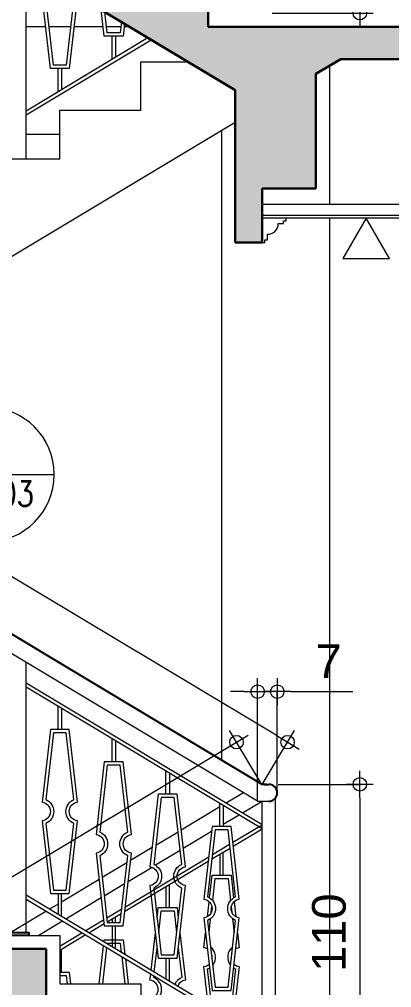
# Model space of a CAD drawing. Header units: millimetres. Extents: x -11 to 1625, y -267 to 180.
# Drawn here: x 1116.03 to 1118.79, y 24.55 to 31.73 of the extents above; entities that cross this region are included whole.
import ezdxf
from ezdxf.enums import TextEntityAlignment as Align

# ---------------------------------------------------------------- set-up
doc = ezdxf.new("R2010")
doc.units = ezdxf.units.MM
for name, color, linetype, lineweight in [('ars', 11, 'Continuous', 5), ('blk', 1, 'Continuous', 30), ('lan', 7, 'Continuous', 15), ('not', 7, 'Continuous', 20), ('pla', 213, 'Continuous', 15), ('sol kol', 8, 'Continuous', 0), ('u', 6, 'Continuous', 20)]:
    doc.layers.add(name, color=color, linetype=linetype, lineweight=lineweight)
doc.styles.add('ATTR', font='romans.shx', dxfattribs={"width": 0.8, "height": 1.735066})
doc.styles.add('S', font='SIMPLEX', dxfattribs={"width": 1.1})
doc.styles.get("Standard").update_dxf_attribs({"font": 'ARIALUNI.TTF'})
doc.dimstyles.new('SK 50', dxfattribs={"dimtxt": 0.25, "dimasz": 0.1, "dimexe": 0, "dimexo": 0, "dimgap": 0.1, "dimtad": 1, "dimdec": 0, "dimlfac": 50, "dimzin": 12, "dimdsep": 46, "dimtxsty": 'Standard', "dimblk": 'BULAT', "dimcen": 0.1, "dimclrd": 256, "dimclre": 256, "dimclrt": 256, "dimadec": 0, "dimazin": 3, "dimtfac": 1, "dimtdec": 0, "dimtofl": 0, "dimtmove": 0, "dimatfit": 3, "dimldrblk": 'BULAT', "dimfxl": 0, "dimtolj": 1, "dimtzin": 0, "dimlwd": -1, "dimlwe": -1, "dimarcsym": 0})

# ---------------------------------------------------------------- blocks, each defined once
blk = doc.blocks.new('PEILA')
blk.add_lwpolyline([(-0.1875, -0.3248), (0.1875, -0.3248), (0, 0)], close=True)
at = {"style": 'S', "width": 1.1, "flags": 4}
blk.add_attdef('CAT', (0.2652, -0.2887), '', height=0.2, dxfattribs=at)
blk = doc.blocks.new('BULAT')
for p, q in [((0, -1), (0, 1)), ((-1, 0), (1, 0))]:
    blk.add_line(p, q)
blk.add_circle((0, 0), 0.5)
blk = doc.blocks.new('*D3109')
at = {"layer": 'Defpoints', "color": 0, "ltscale": 0.15}
for p in [(1117.9518, 26.056), (1117.9076, 23.856), (1118.5566, 23.856)]:
    blk.add_point(p, dxfattribs=at)
at = {"layer": 'u', "ltscale": 0.15}
for p, q in [((1117.9518, 26.056), (1118.5566, 26.056)), ((1118.5566, 25.956), (1118.5566, 23.956)), ((1117.9076, 23.856), (1118.5566, 23.856))]:
    blk.add_line(p, q, dxfattribs=at)
at = {"layer": 'u', "ltscale": 0.15, "xscale": 0.1, "yscale": 0.1, "zscale": 0.1}
for p, rotation in [((1118.5566, 26.056), 90), ((1118.5566, 23.856), 270)]:
    blk.add_blockref('BULAT', p, dxfattribs=dict(at, rotation=rotation))
at = {"layer": 'u', "ltscale": 0.15, "insert": (1118.3289, 24.956), "char_height": 0.25, "attachment_point": 5, "rotation": 90}
blk.add_mtext('\\A1;110', dxfattribs=at)
blk = doc.blocks.new('*D3110')
at = {"layer": 'Defpoints', "color": 0, "ltscale": 0.15}
for p in [(1111.4211, 30.3292), (1111.2332, 30.016), (1117.8332, 26.056)]:
    blk.add_point(p, dxfattribs=at)
at = {"layer": 'u', "ltscale": 0.15}
for p, q in [((1111.2332, 30.016), (1111.4211, 30.3292)), ((1117.9354, 26.4206), (1111.5069, 30.2777)), ((1117.8332, 26.056), (1118.0211, 26.3692))]:
    blk.add_line(p, q, dxfattribs=at)
at = {"layer": 'u', "ltscale": 0.15, "xscale": 0.1, "yscale": 0.1, "zscale": 0.1}
for p, rotation in [((1111.4211, 30.3292), 149.0362434679261), ((1118.0211, 26.3692), 329.0362434679261)]:
    blk.add_blockref('BULAT', p, dxfattribs=dict(at, rotation=rotation))
at = {"layer": 'u', "ltscale": 0.15, "insert": (1114.8383, 28.5444), "char_height": 0.25, "attachment_point": 5, "rotation": 329.03624}
blk.add_mtext('\\A1;385', dxfattribs=at)
blk = doc.blocks.new('*D3111')
at = {"layer": 'Defpoints', "color": 0, "ltscale": 0.15}
for p in [(1117.9443, 26.7437), (1117.7986, 25.931), (1117.9443, 25.9935)]:
    blk.add_point(p, dxfattribs=at)
at = {"layer": 'u', "ltscale": 0.15}
for p, q in [((1117.6986, 26.7437), (1117.5986, 26.7437)), ((1117.7986, 25.931), (1117.7986, 26.7437)), ((1117.9443, 25.9935), (1117.9443, 26.7437)), ((1118.0443, 26.7437), (1118.5061, 26.7437))]:
    blk.add_line(p, q, dxfattribs=at)
at = {"layer": 'u', "ltscale": 0.15, "xscale": 0.1, "yscale": 0.1, "zscale": 0.1}
blk.add_blockref('BULAT', (1117.7986, 26.7437), dxfattribs=at)
at = {"layer": 'u', "ltscale": 0.15, "xscale": 0.1, "yscale": 0.1, "zscale": 0.1, "rotation": 180}
blk.add_blockref('BULAT', (1117.9443, 26.7437), dxfattribs=at)
at = {"layer": 'u', "ltscale": 0.15, "insert": (1118.3252, 26.9687), "char_height": 0.25, "attachment_point": 5}
blk.add_mtext('\\A1;7', dxfattribs=at)
blk = doc.blocks.new('*D3116')
at = {"layer": 'Defpoints', "color": 0, "ltscale": 0.15}
for p in [(1117.9518, 33.976), (1117.9076, 31.776), (1118.5566, 31.776)]:
    blk.add_point(p, dxfattribs=at)
at = {"layer": 'u', "ltscale": 0.15}
for p, q in [((1117.9518, 33.976), (1118.5566, 33.976)), ((1118.5566, 33.876), (1118.5566, 31.876)), ((1117.9076, 31.776), (1118.5566, 31.776))]:
    blk.add_line(p, q, dxfattribs=at)
at = {"layer": 'u', "ltscale": 0.15, "xscale": 0.1, "yscale": 0.1, "zscale": 0.1}
for p, rotation in [((1118.5566, 33.976), 90), ((1118.5566, 31.776), 270)]:
    blk.add_blockref('BULAT', p, dxfattribs=dict(at, rotation=rotation))
at = {"layer": 'u', "ltscale": 0.15, "insert": (1118.3289, 32.876), "char_height": 0.25, "attachment_point": 5, "rotation": 90}
blk.add_mtext('\\A1;110', dxfattribs=at)
blk = doc.blocks.new('*D3119')
at = {"layer": 'Defpoints', "color": 0, "ltscale": 0.15}
for p in [(1117.6424, 34.2892), (1117.8303, 33.976), (1111.2303, 30.016)]:
    blk.add_point(p, dxfattribs=at)
at = {"layer": 'u', "ltscale": 0.15}
for p, q in [((1117.8303, 33.976), (1117.6424, 34.2892)), ((1111.1282, 30.3806), (1117.5567, 34.2377)), ((1111.2303, 30.016), (1111.0424, 30.3292))]:
    blk.add_line(p, q, dxfattribs=at)
at = {"layer": 'u', "ltscale": 0.15, "xscale": 0.1, "yscale": 0.1, "zscale": 0.1}
for p, rotation in [((1117.6424, 34.2892), 30.96375653207391), ((1111.0424, 30.3292), 210.9637565320739)]:
    blk.add_blockref('BULAT', p, dxfattribs=dict(at, rotation=rotation))
at = {"layer": 'u', "ltscale": 0.15, "insert": (1114.2252, 32.5044), "char_height": 0.25, "attachment_point": 5, "rotation": 30.96376}
blk.add_mtext('\\A1;385', dxfattribs=at)
blk = doc.blocks.new('*D3122')
at = {"layer": 'Defpoints', "color": 0, "ltscale": 0.15}
for p in [(1117.9443, 26.7437), (1117.7986, 25.931), (1117.9443, 25.9935)]:
    blk.add_point(p, dxfattribs=at)
at = {"layer": 'u', "ltscale": 0.15}
for p, q in [((1117.6986, 26.7437), (1117.5986, 26.7437)), ((1117.7986, 25.931), (1117.7986, 26.7437)), ((1117.9443, 25.9935), (1117.9443, 26.7437)), ((1118.0443, 26.7437), (1118.5061, 26.7437))]:
    blk.add_line(p, q, dxfattribs=at)
at = {"layer": 'u', "ltscale": 0.15, "xscale": 0.1, "yscale": 0.1, "zscale": 0.1}
blk.add_blockref('BULAT', (1117.7986, 26.7437), dxfattribs=at)
at = {"layer": 'u', "ltscale": 0.15, "xscale": 0.1, "yscale": 0.1, "zscale": 0.1, "rotation": 180}
blk.add_blockref('BULAT', (1117.9443, 26.7437), dxfattribs=at)
at = {"layer": 'u', "ltscale": 0.15, "insert": (1118.3252, 26.9687), "char_height": 0.25, "attachment_point": 5}
blk.add_mtext('\\A1;7', dxfattribs=at)
blk = doc.blocks.new('*D3121')
at = {"layer": 'Defpoints', "color": 0, "ltscale": 0.15}
for p in [(1117.6424, 26.3692), (1117.8303, 26.056), (1111.2303, 22.096)]:
    blk.add_point(p, dxfattribs=at)
at = {"layer": 'u', "ltscale": 0.15}
for p, q in [((1117.8303, 26.056), (1117.6424, 26.3692)), ((1111.1282, 22.4606), (1117.5567, 26.3177)), ((1111.2303, 22.096), (1111.0424, 22.4092))]:
    blk.add_line(p, q, dxfattribs=at)
at = {"layer": 'u', "ltscale": 0.15, "xscale": 0.1, "yscale": 0.1, "zscale": 0.1}
for p, rotation in [((1117.6424, 26.3692), 30.96375653207391), ((1111.0424, 22.4092), 210.9637565320739)]:
    blk.add_blockref('BULAT', p, dxfattribs=dict(at, rotation=rotation))
at = {"layer": 'u', "ltscale": 0.15, "insert": (1114.2252, 24.5844), "char_height": 0.25, "attachment_point": 5, "rotation": 30.96376}
blk.add_mtext('\\A1;385', dxfattribs=at)
blk = doc.blocks.new('NOT15')
at = {"layer": 'not'}
h = blk.add_hatch(dxfattribs=at)
h.set_pattern_fill('ANSI31', color=4, scale=0.324348, style=0)
h.set_pattern_definition([(45, (3660.145562, 1556.199183), (-0.0286686186, 0.0286686186), [])])
edge = h.paths.add_edge_path()
edge.add_line((0, 1.0161), (0, 0.9277))
edge.add_arc((0, 0.486), 0.4418, 90, 270)
edge.add_line((0, 0.0442), (0, -0.0442))
edge.add_arc((0, 0.486), 0.5301, 90, 270, ccw=False)
at = {"layer": 'not', "color": 4}
blk.add_lwpolyline([(0, 1.0161), (0, 0.9277, 1), (0, 0.0442), (0, -0.0442, -1)], format="xyb", close=True, dxfattribs=at)
blk.add_lwpolyline([(-0.4418, 0.486), (0.486, 0.486)], dxfattribs=at)
blk.add_arc((0, 0.486), 0.486, 270, 90, dxfattribs=at)
at = {"style": 'ATTR', "width": 0.8}
for tag, height, p in [('NOT', 0.2812, (0.0155, 0.6605)), ('AR-OO', 0.1807, (0.0167, 0.3478))]:
    blk.add_attdef(tag, text='', height=height, dxfattribs=at).set_placement(p, align=Align.MIDDLE_CENTER)

msp = doc.modelspace()

# ---------------------------------------------------------------- hatches: boundary and pattern name
at = {"layer": 'sol kol'}
h = msp.add_hatch(color=256, dxfattribs=at)
h.dxf.hatch_style = 1
h.paths.add_polyline_path([(1123.9317676, 31.4359917), (1123.9317676, 31.6759917), (1117.4317676, 31.6759917), (1117.4317676, 32.0359917), (1116.8317676, 32.0359917), (1116.8317676, 32.3959917), (1116.2317676, 32.3959917), (1116.2317676, 32.7559917), (1115.6317676, 32.7559917), (1115.6317676, 33.1159917), (1115.0317676, 33.1159917), (1115.0317676, 33.4759917), (1114.4317676, 33.4759917), (1114.4317676, 33.8359917), (1113.8317676, 33.8359917), (1113.8317676, 34.1959917), (1113.2317676, 34.1959917), (1113.2317676, 34.5559917), (1112.6317676, 34.5559917), (1112.6317676, 34.9159917), (1112.0317676, 34.9159917), (1112.0317676, 35.2759917), (1111.4317676, 35.2759917), (1111.4317676, 35.6359917), (1108.6317676, 35.6359917), (1108.6317676, 34.8359917), (1109.0317676, 34.8359917), (1109.0317676, 35.3359917), (1110.7486724, 35.3359917), (1117.6317676, 31.2061346), (1117.6317676, 30.0759917), (1117.8317676, 30.0759917), (1117.8317676, 30.4759917), (1118.2317676, 30.4759917), (1118.2317676, 31.3261346), (1118.4148628, 31.4359917), (1121.6317676, 31.4359917), (1121.6317676, 30.4759917), (1122.2317676, 30.4759917), (1122.2317676, 31.4359917)])
h = msp.add_hatch(color=256, dxfattribs=at)
h.dxf.hatch_style = 1
h.paths.add_polyline_path([(1123.9317676, 23.5159917), (1123.9317676, 23.7559917), (1117.4317676, 23.7559917), (1117.4317676, 24.1159917), (1116.8317676, 24.1159917), (1116.8317676, 24.4759917), (1116.2317676, 24.4759917), (1116.2317676, 24.8359917), (1115.6317676, 24.8359917), (1115.6317676, 25.1959917), (1115.0317676, 25.1959917), (1115.0317676, 25.5559917), (1114.4317676, 25.5559917), (1114.4317676, 25.9159917), (1113.8317676, 25.9159917), (1113.8317676, 26.2759917), (1113.2317676, 26.2759917), (1113.2317676, 26.6359917), (1112.6317676, 26.6359917), (1112.6317676, 26.9959917), (1112.0317676, 26.9959917), (1112.0317676, 27.3559917), (1111.4317676, 27.3559917), (1111.4317676, 27.7159917), (1108.6317676, 27.7159917), (1108.6317676, 26.9159917), (1109.0317676, 26.9159917), (1109.0317676, 27.4159917), (1110.7486724, 27.4159917), (1117.6317676, 23.2861346), (1117.6317676, 22.2359917), (1117.8317676, 22.2359917), (1117.8317676, 22.5559917), (1118.2317676, 22.5559917), (1118.2317676, 23.4061346), (1118.4148628, 23.5159917), (1121.6317676, 23.5159917), (1121.6317676, 22.5559917), (1122.2317676, 22.5559917), (1122.2317676, 23.5159917)])

# ---------------------------------------------------------------- linework, layer by layer
msp.add_line((1117.8490791, 26.0559917), (1117.8817676, 26.0559917))
msp.add_lwpolyline([(1117.8654233, 26.0559917), (1117.8332171, 26.0559917), (1111.2332171, 30.0159917)])
msp.add_lwpolyline([(1116.1017676, 24.9359917), (1115.9617676, 24.9359917), (1115.9617676, 24.9559917), (1116.1017676, 24.9559917)], close=True)
msp.add_arc((1117.8817676, 25.9934917), 0.0625, 270, 90)
at = {"layer": 'ars'}
for p, q in [((1116.7192676, 31.4355492), (1116.7192676, 31.6063158)), ((1116.0817676, 31.0530492), (1116.9843387, 31.5945919)), ((1116.0817676, 31.0226107), (1117.0097041, 31.5793727)), ((1116.3192676, 31.1955492), (1116.3192676, 31.3663158)), ((1123.9317676, 30.2559917), (1117.8317676, 30.2559917)), ((1117.8317676, 25.7565174), (1116.0817676, 26.8065174)), ((1117.8317676, 25.726079), (1116.0817676, 26.776079)), ((1116.3442676, 26.618579), (1116.3442676, 26.4628123)), ((1116.7442676, 26.378579), (1116.7442676, 26.2228123)), ((1117.1442676, 26.138579), (1117.1442676, 25.9828123)), ((1117.5442676, 25.898579), (1117.5442676, 25.7428123)), ((1117.6149778, 25.6264436), (1117.8317676, 25.7565174)), ((1117.6182129, 25.5979461), (1117.8317676, 25.726079)), ((1117.4596852, 25.5028295), (1117.5946567, 25.5838125)), ((1117.4633931, 25.5354928), (1117.5914217, 25.6123099)), ((1116.8178721, 25.1481801), (1117.4363935, 25.519293)), ((1117.5192676, 25.538579), (1117.5192676, 25.3828123)), ((1116.8141641, 25.1155169), (1117.4326856, 25.4866298)), ((1117.1192676, 25.298579), (1117.1192676, 25.1428123)), ((1116.3442676, 25.0755492), (1116.3442676, 25.2463158)), ((1116.6802007, 25.0655773), (1116.7908725, 25.1319804)), ((1116.6834358, 25.0370799), (1116.7871646, 25.0993172)), ((1116.520544, 24.9697833), (1116.6566446, 25.0514437)), ((1116.5459094, 24.9545641), (1116.6598797, 25.0229462)), ((1116.7192676, 25.058579), (1116.7192676, 25.0313158)), ((1116.7192676, 25.0063158), (1116.7192676, 24.9028123)), ((1116.7442676, 24.8355492), (1116.7442676, 25.0063158)), ((1116.3317676, 24.8565174), (1116.4951786, 24.9545641)), ((1116.3317676, 24.826079), (1116.520544, 24.9393449))]:
    msp.add_line(p, q, dxfattribs=at)
at = {"layer": 'ars', "ltscale": 0.15}
for p, q in [((1117.8317676, 24.1830492), (1116.0817676, 25.2330492)), ((1117.8317676, 24.1526107), (1116.0817676, 25.2026107)), ((1117.1442676, 24.5955492), (1117.1442676, 24.7663158))]:
    msp.add_line(p, q, dxfattribs=at)
for points in [[(1116.4124051, 31.9377521, 0.225292117), (1116.4629155, 31.9049662), (1116.4017676, 31.3663158), (1116.2617676, 31.3663158), (1116.2006197, 31.9049662, 0.875516397), (1116.2006197, 32.044162), (1116.2028156, 32.0635058)], [(1116.3784067, 31.9581511, 0.256377672), (1116.4356737, 31.8866331), (1116.379445, 31.3913158), (1116.2840901, 31.3913158), (1116.2278614, 31.8866331, 0.44595016), (1116.2748619, 32.020278)], [(1117.2231376, 24.9545641), (1117.2629155, 24.604162, 0.279895436), (1117.2061567, 24.5584157)], [(1117.4267001, 24.8352241, 0.099127124), (1117.4006197, 24.844162), (1117.4131526, 24.9545641)], [(1117.6503825, 24.9545641), (1117.6629155, 24.844162, 0.099127124), (1117.636835, 24.8352241)], [(1117.2105573, 24.8437446), (1117.2356737, 24.622495, 0.197310754), (1117.1844198, 24.5714579)], [(1117.4655226, 24.7148766, 0.41725083), (1117.4502559, 24.849361, 0.41725083)], [(1117.4602663, 24.7611797, 0.153608418), (1117.4555122, 24.8030579, 0.153608418)], [(1117.6132793, 24.849361, 0.41725083), (1117.5980125, 24.7148766)], [(1117.6080229, 24.8030579, 0.153608418), (1117.6032689, 24.7611797)], [(1117.4326856, 24.4224984), (1117.4006197, 24.7049662, 0.156583892), (1117.4393975, 24.7233737, 0.156583892)], [(1117.6241377, 24.7233737, 0.156583892), (1117.6629155, 24.7049662), (1117.6182129, 24.311182)], [(1117.0288834, 24.2159917), (1117.0006197, 24.4649662, 0.875516397), (1117.0006197, 24.604162), (1117.0056295, 24.6482936)], [(1117.4596852, 24.4062986), (1117.4278614, 24.6866331, 0.044013306), (1117.4426885, 24.6943831, 0.044013306)], [(1117.6208467, 24.6943831, 0.044013306), (1117.6356737, 24.6866331), (1117.5946567, 24.3253157)], [(1117.054044, 24.2159917), (1117.0278614, 24.4466331, 0.667482151), (1117.0278614, 24.622495), (1117.0291856, 24.6341599)]]:
    msp.add_lwpolyline(points, format="xyb", dxfattribs=at)
for points in [[(1116.8121639, 31.6978968), (1116.8017676, 31.6063158), (1116.6617676, 31.6063158), (1116.6396188, 31.8014238)], [(1116.7886078, 31.7120305), (1116.779445, 31.6313158), (1116.6840901, 31.6313158), (1116.6666184, 31.7852241)], [(1117.4426885, 25.2147451), (1117.4617676, 25.3828123), (1117.6017676, 25.3828123), (1117.6208467, 25.2147451)], [(1117.4655226, 25.1942516), (1117.4840901, 25.3578123), (1117.579445, 25.3578123), (1117.5980125, 25.1942516)], [(1117.0529778, 25.0653835), (1117.0617676, 25.1428123), (1117.2017676, 25.1428123), (1117.2105573, 25.0653835)], [(1117.4267001, 25.0739041), (1117.4393975, 25.1857545)], [(1117.4555122, 25.1060702), (1117.4602663, 25.1479485)], [(1117.6032689, 25.1479485), (1117.6080229, 25.1060702)], [(1117.6241377, 25.1857545), (1117.636835, 25.0739041)], [(1117.0655581, 24.9545641), (1117.0840901, 25.1178123), (1117.179445, 25.1178123), (1117.197977, 24.9545641)], [(1117.4383132, 24.9545641), (1117.4502559, 25.0597671)], [(1117.6132793, 25.0597671), (1117.625222, 24.9545641)], [(1117.0088646, 24.676791), (1117.0403975, 24.9545641)], [(1116.6246667, 24.5759917), (1116.6566446, 24.8576845)], [(1116.6598797, 24.8861819), (1116.6617676, 24.9028123), (1116.8017676, 24.9028123), (1116.8141641, 24.7936113)], [(1116.6834358, 24.8720483), (1116.6840901, 24.8778123), (1116.779445, 24.8778123), (1116.7871646, 24.809811)], [(1116.6498273, 24.5759917), (1116.6802007, 24.8435508)], [(1117.0324207, 24.6626573), (1117.0529778, 24.8437446)], [(1116.7908725, 24.7771478), (1116.8137079, 24.5759917)], [(1116.8178721, 24.760948), (1116.8388684, 24.5759917)], [(1116.3317676, 24.6628123), (1116.4017676, 24.6628123), (1116.4116235, 24.5759917)], [(1116.3317676, 24.6378123), (1116.379445, 24.6378123), (1116.3864629, 24.5759917)]]:
    msp.add_lwpolyline(points, dxfattribs=at)
at = {"layer": 'ars'}
for points in [[(1116.7442676, 31.6063158), (1116.7442676, 31.4505492)], [(1116.3442676, 31.3663158), (1116.3442676, 31.2105492)], [(1116.3192676, 26.4628123), (1116.3192676, 26.633579)], [(1116.7192676, 26.2228123), (1116.7192676, 26.393579)], [(1117.1192676, 25.9828123), (1117.1192676, 26.153579)], [(1117.5192676, 25.7428123), (1117.5192676, 25.913579)], [(1117.5442676, 25.3828123), (1117.5442676, 25.553579)], [(1117.1442676, 25.1428123), (1117.1442676, 25.313579)], [(1116.3192676, 25.2463158), (1116.3192676, 25.0905492)], [(1116.7442676, 25.0313158), (1116.7442676, 25.073579)], [(1116.7192676, 25.0063158), (1116.7192676, 24.8505492)], [(1116.7442676, 24.9028123), (1116.7442676, 25.0063158)], [(1116.3442676, 24.6628123), (1116.3442676, 24.833579)], [(1117.1192676, 24.7663158), (1117.1192676, 24.6105492)]]:
    msp.add_lwpolyline(points, dxfattribs=at)
at = {"layer": 'ars', "ltscale": 0.15}
for points in [[(1116.4017676, 25.2463158), (1116.4629155, 25.7849662, -0.875516397), (1116.4629155, 25.924162), (1116.4017676, 26.4628123), (1116.2617676, 26.4628123), (1116.2006197, 25.924162, -0.875516397), (1116.2006197, 25.7849662), (1116.2617676, 25.2463158)], [(1116.379445, 25.2713158), (1116.4356737, 25.7666331, -0.667482151), (1116.4356737, 25.942495), (1116.379445, 26.4378123), (1116.2840901, 26.4378123), (1116.2278614, 25.942495, -0.667482151), (1116.2278614, 25.7666331), (1116.2840901, 25.2713158)], [(1116.8017676, 25.0063158), (1116.8629155, 25.5449662, -0.875516397), (1116.8629155, 25.684162), (1116.8017676, 26.2228123), (1116.6617676, 26.2228123), (1116.6006197, 25.684162, -0.875516397), (1116.6006197, 25.5449662), (1116.6617676, 25.0063158)], [(1116.779445, 25.0313158), (1116.8356737, 25.5266331, -0.667482151), (1116.8356737, 25.702495), (1116.779445, 26.1978123), (1116.6840901, 26.1978123), (1116.6278614, 25.702495, -0.667482151), (1116.6278614, 25.5266331), (1116.6840901, 25.0313158)], [(1117.2017676, 24.7663158), (1117.2629155, 25.3049662, -0.875516397), (1117.2629155, 25.444162), (1117.2017676, 25.9828123), (1117.0617676, 25.9828123), (1117.0006197, 25.444162, -0.875516397), (1117.0006197, 25.3049662), (1117.0617676, 24.7663158)], [(1117.179445, 24.7913158), (1117.2356737, 25.2866331, -0.667482151), (1117.2356737, 25.462495), (1117.179445, 25.9578123), (1117.0840901, 25.9578123), (1117.0278614, 25.462495, -0.667482151), (1117.0278614, 25.2866331), (1117.0840901, 24.7913158)], [(1117.6017676, 24.5263158), (1117.6629155, 25.0649662, -0.875516397), (1117.6629155, 25.204162), (1117.6017676, 25.7428123), (1117.4617676, 25.7428123), (1117.4006197, 25.204162, -0.875516397), (1117.4006197, 25.0649662), (1117.4617676, 24.5263158)], [(1117.579445, 24.5513158), (1117.6356737, 25.0466331, -0.667482151), (1117.6356737, 25.222495), (1117.579445, 25.7178123), (1117.4840901, 25.7178123), (1117.4278614, 25.222495, -0.667482151), (1117.4278614, 25.0466331), (1117.4840901, 24.5513158)]]:
    msp.add_lwpolyline(points, format="xyb", close=True, dxfattribs=at)
at = {"layer": 'blk'}
for p, q in [((1117.6317676, 31.2061346), (1110.7486724, 35.3359917)), ((1117.4317676, 32.0359917), (1117.4317676, 31.6759917)), ((1117.4317676, 31.6759917), (1123.9317676, 31.6759917)), ((1118.4148628, 31.4359917), (1118.2317676, 31.3261346)), ((1118.4148628, 31.4359917), (1121.6317676, 31.4359917)), ((1118.2317676, 31.3261346), (1118.2317676, 30.4759917)), ((1117.6317676, 31.2061346), (1117.6317676, 30.0759917)), ((1117.8317676, 30.4759917), (1118.2317676, 30.4759917)), ((1117.8317676, 30.4759917), (1117.8317676, 30.0759917)), ((1117.8317676, 30.0759917), (1117.6317676, 30.0759917)), ((1115.6317676, 24.8359917), (1116.2317676, 24.8359917)), ((1116.2317676, 24.8359917), (1116.2317676, 24.4759917))]:
    msp.add_line(p, q, dxfattribs=at)
at = {"layer": 'lan'}
for p, q in [((1116.0817676, 30.6959917), (1116.0817676, 32.1361346)), ((1116.226613, 31.6759917), (1116.0817676, 31.6759917)), ((1116.4117616, 31.6759917), (1116.2517736, 31.6759917)), ((1116.6538579, 31.6759917), (1116.4369221, 31.6759917)), ((1116.7845166, 31.6759917), (1116.6790185, 31.6759917)), ((1116.8486724, 31.6759917), (1116.8096772, 31.6759917)), ((1116.9317676, 31.0559917), (1116.9317676, 31.4159917)), ((1116.9317676, 31.4159917), (1117.2820057, 31.4159917)), ((1116.9317676, 31.4159917), (1117.2820057, 31.4159917)), ((1118.3317676, 31.3861346), (1118.3317676, 30.3559917)), ((1116.3317676, 31.0559917), (1116.9317676, 31.0559917)), ((1116.3317676, 30.6959917), (1116.3317676, 31.0559917)), ((1117.6317676, 30.9661346), (1113.6407066, 28.571498)), ((1117.5317676, 30.9061346), (1117.5317676, 26.2368614)), ((1116.3317676, 30.8759917), (1116.0817676, 30.8759917)), ((1115.7317676, 30.6959917), (1116.3317676, 30.6959917)), ((1118.3317676, 30.2559917), (1118.3317676, 23.8559917)), ((1117.7985942, 25.9309917), (1111.1985942, 29.8909917)), ((1116.0817676, 24.9559917), (1116.0817676, 26.9610876)), ((1117.6946699, 25.9933462), (1117.5658614, 25.9160611)), ((1117.8317676, 25.929831), (1117.6873396, 25.8431742)), ((1117.7985942, 25.9309917), (1117.8817676, 25.9309917)), ((1117.8317676, 23.8759917), (1117.8317676, 25.9309917)), ((1117.9317676, 23.8759917), (1117.9317676, 25.9559917)), ((1117.5192676, 25.8881048), (1117.2320798, 25.7157922)), ((1117.6619742, 25.827955), (1117.5442676, 25.757331)), ((1117.2085237, 25.7016585), (1117.0437911, 25.6028189)), ((1117.4575062, 25.7052742), (1117.2475729, 25.5793142)), ((1117.0167915, 25.5866192), (1116.8567426, 25.4905898)), ((1117.2240168, 25.5651805), (1117.0413551, 25.4555835)), ((1116.829743, 25.4743901), (1116.6462877, 25.3643169)), ((1117.0159328, 25.4403301), (1116.8389848, 25.3341613)), ((1116.6227316, 25.3501832), (1116.3442676, 25.1831048)), ((1116.8119852, 25.3179616), (1116.6617807, 25.2278389)), ((1116.6382246, 25.2137052), (1116.3761161, 25.0564401)), ((1116.3192676, 25.1681048), (1116.2546379, 25.129327)), ((1116.2292725, 25.1141078), (1115.9324124, 24.9359917)), ((1116.3507507, 25.0412209), (1116.1753687, 24.9359917)), ((1115.7317676, 24.9359917), (1116.3317676, 24.9359917)), ((1116.3317676, 24.9359917), (1116.3317676, 24.5759917)), ((1116.3317676, 24.5759917), (1116.9317676, 24.5759917)), ((1116.9317676, 24.5759917), (1116.9317676, 24.2159917))]:
    msp.add_line(p, q, dxfattribs=at)
msp.add_lwpolyline([(1117.9917676, 30.2159917), (1117.9917676, 30.2359917), (1118.0117676, 30.2359917), (1118.0117676, 30.2559917), (1117.8317676, 30.2559917), (1117.8317676, 30.0759917), (1117.8517676, 30.0759917), (1117.8517676, 30.0959917), (1117.8717676, 30.0959917), (1117.8717676, 30.1359917, 0.414213562), (1117.9517676, 30.2159917)], format="xyb", close=True, dxfattribs=at)
at = {"layer": 'pla'}
for p, q in [((1123.9317676, 30.3559917), (1117.8317676, 30.3559917)), ((1123.9317676, 30.2759917), (1117.8317676, 30.2759917))]:
    msp.add_line(p, q, dxfattribs=at)

# ---------------------------------------------------------------- block references
at = {"xscale": 1.026892176462654, "yscale": 1.026892176462654, "zscale": 1.026892176462654}
msp.add_blockref('NOT15', (1115.7914128, 27.8552175), dxfattribs=at).add_auto_attribs({'NOT': '09', 'AR-OO': 'A5-03'})
at = {"layer": 'not'}
ref = msp.add_blockref('PEILA', (1118.6037221, 30.2559917), dxfattribs=dict(at, xscale=0.9237604307034012, yscale=0.9237604307034012, zscale=0.9237604307034012))
ref.add_attrib('CAT', '+ 7.52 PLAFOND GYPSUM T=9mm', (1118.8470675, 29.8494398), dxfattribs={"layer": '0', "height": 0.25, "flags": 4})

# ---------------------------------------------------------------- dimensions: what is measured, and where the dimension line sits
at = {"layer": 'u', "ltscale": 0.15}
for p1, p2, distance, picture, middle in [((1111.230318, 30.0159917), (1117.830318, 33.9759917), 0.3652274, '*D3119', (1114.2252447, 32.5044472)), ((1117.8332171, 26.0559917), (1111.2332171, 30.0159917), -0.3652274, '*D3110', (1114.8382904, 28.5444472)), ((1111.230318, 22.0959917), (1117.830318, 26.0559917), 0.3652274, '*D3121', (1114.2252447, 24.5844472))]:
    dim = msp.add_aligned_dim(p1=p1, p2=p2, distance=distance, dimstyle='SK 50', dxfattribs=at)
    dim.commit()
    dim.dimension.update_dxf_attribs({"geometry": picture, "text_midpoint": middle})
for base, p1, p2, picture, middle in [((1118.5565963, 31.7759917), (1117.9517676, 33.9759917), (1117.9075873, 31.7759917), '*D3116', (1118.3288677, 32.8759917)), ((1118.5565963, 23.8559917), (1117.9517676, 26.0559917), (1117.9075873, 23.8559917), '*D3109', (1118.3288677, 24.9559917))]:
    dim = msp.add_linear_dim(base=base, p1=p1, p2=p2, angle=90, dimstyle='SK 50', dxfattribs=at)
    dim.commit()
    dim.dimension.update_dxf_attribs({"geometry": picture, "text_midpoint": middle})
for picture in ['*D3111', '*D3122']:
    dim = msp.add_linear_dim(base=(1117.9442676, 26.7436913), p1=(1117.7985942, 25.9309917), p2=(1117.9442676, 25.9934917), dimstyle='SK 50', dxfattribs=at)
    dim.commit()
    dim.dimension.update_dxf_attribs({"geometry": picture, "text_midpoint": (1118.325185, 26.9686913)})

doc.saveas('drawing.dxf')
